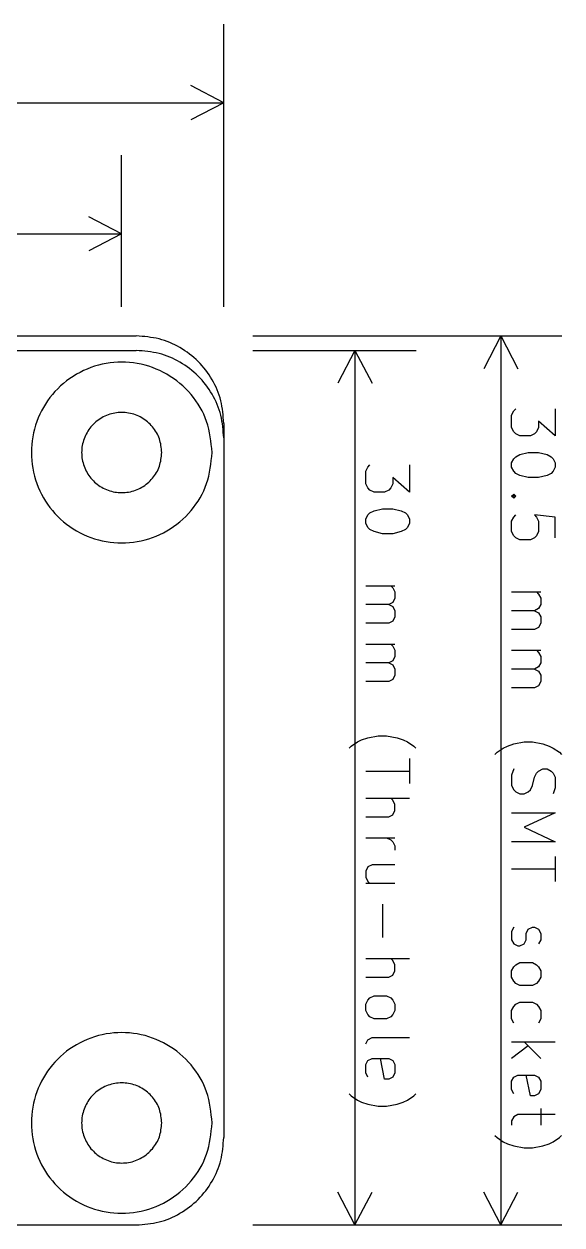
# Model space of a CAD drawing. Extents: x 1609 to 25880, y -15559 to -1657.
# Drawn here: x 20433 to 25880, y -13823 to -1657 of the extents above; entities that cross this region are included whole.
import ezdxf

# ---------------------------------------------------------------- set-up
doc = ezdxf.new("R2010")
doc.units = 0
doc.layers.get('0').update_dxf_attribs({"linetype": 'CONTINUOUS'})

msp = doc.modelspace()

# ---------------------------------------------------------------- linework, layer by layer
at = {"color": 7}
for points in [[(22455, -4521.732), (22455, -1657.482)], [(22455, -2454.732), (22122.75, -2281.482)], [(3262.5, -2454.732), (22455, -2454.732)], [(22455, -2454.732), (22122.75, -2627.982)], [(21421.5, -4521.732), (21421.5, -2986.482)], [(21421.5, -3783.732), (21089.25, -3610.482)], [(4296, -3783.732), (21421.5, -3783.732)], [(21421.5, -3783.732), (21089.25, -3956.232)], [(4148.25, -4817.232), (21569.25, -4817.232)], [(22750.5, -4817.232), (25880.25, -4817.232)], [(25260.75, -4817.232), (25087.5, -5149.482)], [(25260.75, -4817.232), (25260.75, -13822.482)], [(25260.75, -4817.232), (25433.25, -5149.482)], [(4148.25, -4964.232), (21569.25, -4964.232)], [(22750.5, -4964.232), (24404.25, -4964.232)], [(23784, -4964.232), (23610.75, -5297.232)], [(23784, -4964.232), (23784, -13822.482)], [(23784, -4964.232), (23957.25, -5297.232)], [(25812.75, -5555.232), (25812.75, -5828.982), (25644, -5681.232), (25644, -5744.982), (25623, -5786.982), (25602, -5807.982), (25560, -5828.982), (25454.25, -5828.982), (25412.25, -5807.982), (25391.25, -5786.982), (25370.25, -5744.982), (25370.25, -5618.232), (25391.25, -5576.232), (25412.25, -5555.232)], [(22455, -5702.982), (22455, -12936.732)], [(24336.75, -6124.482), (24336.75, -6398.982), (24168, -6251.232), (24168, -6314.232), (24147, -6356.232), (24126, -6377.982), (24083.25, -6398.982), (23978.25, -6398.982), (23936.25, -6377.982), (23914.5, -6356.232), (23893.5, -6314.232), (23893.5, -6187.482), (23914.5, -6145.482), (23936.25, -6124.482)], [(25412.25, -6440.982), (25391.25, -6461.982), (25370.25, -6440.982), (25391.25, -6419.982), (25412.25, -6440.982), (25370.25, -6440.982)], [(25812.75, -6862.482), (25812.75, -6651.732), (25602, -6630.732), (25623, -6651.732), (25644, -6693.732), (25644, -6799.482), (25623, -6841.482), (25602, -6862.482), (25560, -6883.482), (25454.25, -6883.482), (25412.25, -6862.482), (25391.25, -6841.482), (25370.25, -6799.482), (25370.25, -6693.732), (25391.25, -6651.732), (25412.25, -6630.732)], [(23893.5, -7347.732), (24189, -7347.732)], [(24147, -7347.732), (24168, -7368.732), (24189, -7410.732), (24189, -7474.482), (24168, -7516.482), (24126, -7537.482), (23893.5, -7537.482)], [(25370.25, -7410.732), (25665.75, -7410.732)], [(25623, -7410.732), (25644, -7432.482), (25665.75, -7474.482), (25665.75, -7537.482), (25644, -7579.482), (25602, -7601.232), (25370.25, -7601.232)], [(24126, -7537.482), (24168, -7558.482), (24189, -7601.232), (24189, -7664.232), (24168, -7706.232), (24126, -7727.232), (23893.5, -7727.232)], [(25602, -7601.232), (25644, -7622.232), (25665.75, -7664.232), (25665.75, -7727.232), (25644, -7769.982), (25602, -7790.982), (25370.25, -7790.982)], [(23893.5, -7937.982), (24189, -7937.982)], [(24147, -7937.982), (24168, -7959.732), (24189, -8001.732), (24189, -8064.732), (24168, -8106.732), (24126, -8128.482), (23893.5, -8128.482)], [(25370.25, -8001.732), (25665.75, -8001.732)], [(25623, -8001.732), (25644, -8022.732), (25665.75, -8064.732), (25665.75, -8128.482), (25644, -8170.482), (25602, -8191.482), (25370.25, -8191.482)], [(24126, -8128.482), (24168, -8149.482), (24189, -8191.482), (24189, -8254.482), (24168, -8297.232), (24126, -8318.232), (23893.5, -8318.232)], [(25602, -8191.482), (25644, -8212.482), (25665.75, -8254.482), (25665.75, -8318.232), (25644, -8360.232), (25602, -8381.232), (25370.25, -8381.232)], [(23724.75, -8993.232), (23745.75, -8971.482), (23809.5, -8929.482), (23851.5, -8908.482), (23914.5, -8887.482), (24020.25, -8866.482), (24105, -8866.482), (24210, -8887.482), (24273.75, -8908.482), (24315.75, -8929.482), (24378.75, -8971.482), (24399.75, -8993.232)], [(25201.5, -9056.232), (25222.5, -9035.232), (25285.5, -8993.232), (25328.25, -8971.482), (25391.25, -8950.482), (25497, -8929.482), (25581, -8929.482), (25686.75, -8950.482), (25749.75, -8971.482), (25791.75, -8993.232), (25855.5, -9035.232), (25876.5, -9056.232)], [(24336.75, -9098.232), (24336.75, -9351.732)], [(23893.5, -9224.982), (24336.75, -9224.982)], [(25391.25, -9203.982), (25370.25, -9266.982), (25370.25, -9372.732), (25391.25, -9414.732), (25412.25, -9435.732), (25454.25, -9456.732), (25497, -9456.732), (25539, -9435.732), (25560, -9414.732), (25581, -9372.732), (25602, -9287.982), (25623, -9245.982), (25644, -9224.982), (25686.75, -9203.982), (25728.75, -9203.982), (25770.75, -9224.982), (25791.75, -9245.982), (25812.75, -9287.982), (25812.75, -9393.732), (25791.75, -9456.732)], [(23893.5, -9498.732), (24336.75, -9498.732)], [(23893.5, -9689.232), (24126, -9689.232), (24168, -9667.482), (24189, -9625.482), (24189, -9562.482), (24168, -9520.482), (24147, -9498.732)], [(25370.25, -9646.482), (25812.75, -9646.482), (25497, -9794.232), (25812.75, -9941.982), (25370.25, -9941.982)], [(23893.5, -9899.982), (24189, -9899.982)], [(24105, -9899.982), (24147, -9920.982), (24168, -9941.982), (24189, -9983.982), (24189, -10026.732)], [(25812.75, -10089.732), (25812.75, -10342.482)], [(24189, -10173.732), (23957.25, -10173.732), (23914.5, -10194.732), (23893.5, -10237.482), (23893.5, -10300.482), (23914.5, -10342.482), (23936.25, -10363.482)], [(25370.25, -10216.482), (25812.75, -10216.482)], [(24189, -10363.482), (23893.5, -10363.482)], [(24062.25, -10574.982), (24062.25, -10912.482)], [(25391.25, -10806.732), (25370.25, -10848.732), (25370.25, -10933.482), (25391.25, -10975.482), (25433.25, -10996.482), (25454.25, -10996.482), (25497, -10975.482), (25518, -10933.482), (25518, -10869.732), (25539, -10827.732), (25581, -10806.732), (25602, -10806.732), (25644, -10827.732), (25665.75, -10869.732), (25665.75, -10933.482), (25644, -10975.482)], [(23893.5, -11123.232), (24336.75, -11123.232)], [(23893.5, -11312.982), (24126, -11312.982), (24168, -11291.982), (24189, -11249.982), (24189, -11186.232), (24168, -11144.232), (24147, -11123.232)], [(25391.25, -11777.232), (25370.25, -11734.482), (25370.25, -11650.482), (25391.25, -11608.482), (25412.25, -11587.482), (25454.25, -11565.732), (25581, -11565.732), (25623, -11587.482), (25644, -11608.482), (25665.75, -11650.482), (25665.75, -11734.482), (25644, -11777.232)], [(23893.5, -11987.982), (23914.5, -11945.982), (23957.25, -11924.232), (24336.75, -11924.232)], [(25370.25, -11966.982), (25812.75, -11966.982)], [(25539, -12008.982), (25370.25, -12135.732)], [(25665.75, -12135.732), (25497, -11966.982)], [(23914.5, -12325.482), (23893.5, -12283.482), (23893.5, -12198.732), (23914.5, -12156.732), (23957.25, -12135.732), (24126, -12135.732), (24168, -12156.732), (24189, -12198.732), (24189, -12283.482), (24168, -12325.482), (24126, -12346.482), (24083.25, -12346.482), (24041.25, -12135.732)], [(25391.25, -12494.232), (25370.25, -12451.482), (25370.25, -12367.482), (25391.25, -12325.482), (25433.25, -12304.482), (25602, -12304.482), (25644, -12325.482), (25665.75, -12367.482), (25665.75, -12451.482), (25644, -12494.232), (25602, -12515.232), (25560, -12515.232), (25518, -12304.482)], [(23724.75, -12494.232), (23745.75, -12515.232), (23809.5, -12557.232), (23851.5, -12578.232), (23914.5, -12599.232), (24020.25, -12620.232), (24105, -12620.232), (24210, -12599.232), (24273.75, -12578.232), (24315.75, -12557.232), (24378.75, -12515.232), (24399.75, -12494.232)], [(25665.75, -12641.982), (25665.75, -12810.732)], [(25812.75, -12704.982), (25433.25, -12704.982), (25391.25, -12725.982), (25370.25, -12767.982), (25370.25, -12810.732)], [(25201.5, -12915.732), (25222.5, -12936.732), (25285.5, -12979.482), (25328.25, -13000.482), (25391.25, -13021.482), (25497, -13042.482), (25581, -13042.482), (25686.75, -13021.482), (25749.75, -13000.482), (25791.75, -12979.482), (25855.5, -12936.732), (25876.5, -12915.732)], [(23784, -13822.482), (23610.75, -13490.232)], [(23784, -13822.482), (23957.25, -13490.232)], [(25260.75, -13822.482), (25087.5, -13490.232)], [(25260.75, -13822.482), (25433.25, -13490.232)], [(4148.25, -13822.482), (21569.25, -13822.482)], [(22750.5, -13822.482), (25880.25, -13822.482)], [(22750.5, -13822.482), (24404.25, -13822.482)]]:
    msp.add_lwpolyline(points, dxfattribs=at)
for points in [[(21828.2535, -5998.347)], [(21828.2535, -5998.347)], [(21828.25425, -5998.347)], [(22337.6025, -5998.347)], [(25812.75, -6103.482), (25812.75, -6145.482), (25791.75, -6187.482), (25770.75, -6209.232), (25728.75, -6230.232), (25644, -6251.232), (25539, -6251.232), (25454.25, -6230.232), (25412.25, -6209.232), (25391.25, -6187.482), (25370.25, -6145.482), (25370.25, -6103.482), (25391.25, -6061.482), (25412.25, -6040.482), (25454.25, -6018.732), (25539, -5997.732), (25644, -5997.732), (25728.75, -6018.732), (25770.75, -6040.482), (25791.75, -6061.482)], [(24336.75, -6672.732), (24336.75, -6714.732), (24315.75, -6757.482), (24294.75, -6778.482), (24252, -6799.482), (24168, -6820.482), (24062.25, -6820.482), (23978.25, -6799.482), (23936.25, -6778.482), (23914.5, -6757.482), (23893.5, -6714.732), (23893.5, -6672.732), (23914.5, -6630.732), (23936.25, -6609.732), (23978.25, -6588.732), (24062.25, -6567.732), (24168, -6567.732), (24252, -6588.732), (24294.75, -6609.732), (24315.75, -6630.732)], [(25370.25, -11249.982), (25391.25, -11207.232), (25412.25, -11186.232), (25454.25, -11165.232), (25581, -11165.232), (25623, -11186.232), (25644, -11207.232), (25665.75, -11249.982), (25665.75, -11312.982), (25644, -11354.982), (25623, -11375.982), (25581, -11396.982), (25454.25, -11396.982), (25412.25, -11375.982), (25391.25, -11354.982), (25370.25, -11312.982)], [(23893.5, -11587.482), (23914.5, -11544.732), (23936.25, -11523.732), (23978.25, -11502.732), (24105, -11502.732), (24147, -11523.732), (24168, -11544.732), (24189, -11587.482), (24189, -11650.482), (24168, -11692.482), (24147, -11713.482), (24105, -11734.482), (23978.25, -11734.482), (23936.25, -11713.482), (23914.5, -11692.482), (23893.5, -11650.482)], [(21828.2535, -12789.657)], [(21828.2535, -12789.657)], [(21828.25425, -12789.657)], [(22337.6025, -12789.657)]]:
    msp.add_lwpolyline(points, close=True, dxfattribs=at)
for points, knots in [([(22455.675, -5703.072), (22449.769873, -5625.550584), (22438.008488, -5471.14927), (22345.063124, -5255.14868), (22203.655941, -5069.266059), (22017.77332, -4927.858876), (21801.77273, -4834.913512), (21647.371416, -4823.152127), (21569.85, -4817.247)], [0, 0, 0, 0, 231.886734, 461.854522, 693.741255, 925.627989, 1155.595777, 1387.482511, 1387.482511, 1387.482511, 1387.482511]), ([(22455.675, -5850.7095), (22449.769873, -5773.188084), (22438.008488, -5618.78677), (22345.063124, -5402.78618), (22203.655941, -5216.903559), (22017.77332, -5075.496376), (21801.77273, -4982.551012), (21647.371416, -4970.789627), (21569.85, -4964.8845)], [0, 0, 0, 0, 231.886734, 461.854522, 693.741255, 925.627989, 1155.595777, 1387.482511, 1387.482511, 1387.482511, 1387.482511]), ([(22337.6025, -5998.347), (22326.665907, -6105.365105), (22304.94924, -6317.869719), (22136.463343, -6598.697839), (21889.771475, -6807.486181), (21584.290058, -6918.220559), (21260.139827, -6918.220559), (20955.086257, -6807.486181), (20706.686084, -6598.697839), (20544.547498, -6317.869719), (20487.936822, -5998.347), (20544.547498, -5678.824281), (20706.686084, -5397.996161), (20955.086257, -5189.207819), (21260.139827, -5078.473441), (21584.290058, -5078.473441), (21889.771475, -5189.207819), (22136.463343, -5397.996161), (22304.94924, -5678.824281), (22326.665907, -5891.328895), (22337.6025, -5998.347)], [0, 0, 0, 0, 319.425175, 634.278876, 953.704051, 1273.129226, 1587.982927, 1907.408102, 2226.833277, 2541.686977, 2861.112153, 3180.537328, 3495.391028, 3814.816203, 4134.241379, 4449.095079, 4768.520254, 5087.94543, 5402.79913, 5722.224305, 5722.224305, 5722.224305, 5722.224305]), ([(21828.25425, -5998.347), (21823.403328, -6045.81484), (21813.770909, -6140.07118), (21739.039054, -6264.632384), (21629.618971, -6357.240373), (21494.122806, -6406.356564), (21350.346095, -6406.356564), (21215.039701, -6357.240373), (21104.8619, -6264.632384), (21032.945392, -6140.07118), (21007.835749, -5998.347), (21032.945392, -5856.62282), (21104.8619, -5732.061616), (21215.039701, -5639.453627), (21350.346095, -5590.337436), (21494.122806, -5590.337436), (21629.618971, -5639.453627), (21739.039054, -5732.061616), (21813.770909, -5856.62282), (21823.403328, -5950.87916), (21828.25425, -5998.347)], [0, 0, 0, 0, 141.680914, 281.334152, 423.015066, 564.69598, 704.349217, 846.030131, 987.711045, 1127.364283, 1269.045197, 1410.726111, 1550.379349, 1692.060263, 1833.741177, 1973.394414, 2115.075328, 2256.756242, 2396.40948, 2538.090394, 2538.090394, 2538.090394, 2538.090394]), ([(21828.2535, -5998.347), (21823.402587, -6045.814752), (21813.770186, -6140.070918), (21739.038469, -6264.631892), (21629.618588, -6357.23971), (21494.122673, -6406.35581), (21350.346228, -6406.35581), (21215.040084, -6357.23971), (21104.862486, -6264.631892), (21032.946111, -6140.070918), (21007.836514, -5998.347), (21032.946111, -5856.623082), (21104.862486, -5732.062108), (21215.040084, -5639.45429), (21350.346228, -5590.33819), (21494.122673, -5590.33819), (21629.618588, -5639.45429), (21739.038469, -5732.062108), (21813.770186, -5856.623082), (21823.402587, -5950.879248), (21828.2535, -5998.347)], [0, 0, 0, 0, 141.680652, 281.333632, 423.014284, 564.694936, 704.347916, 846.028568, 987.709221, 1127.362201, 1269.042853, 1410.723505, 1550.376485, 1692.057137, 1833.737789, 1973.390769, 2115.071421, 2256.752073, 2396.405053, 2538.085705, 2538.085705, 2538.085705, 2538.085705]), ([(21828.2535, -5998.347), (21823.402587, -6045.814752), (21813.770186, -6140.070918), (21739.038469, -6264.631892), (21629.618588, -6357.23971), (21494.122673, -6406.35581), (21350.346228, -6406.35581), (21215.040084, -6357.23971), (21104.862486, -6264.631892), (21032.946111, -6140.070918), (21007.836514, -5998.347), (21032.946111, -5856.623082), (21104.862486, -5732.062108), (21215.040084, -5639.45429), (21350.346228, -5590.33819), (21494.122673, -5590.33819), (21629.618588, -5639.45429), (21739.038469, -5732.062108), (21813.770186, -5856.623082), (21823.402587, -5950.879248), (21828.2535, -5998.347)], [0, 0, 0, 0, 141.680652, 281.333632, 423.014284, 564.694936, 704.347916, 846.028568, 987.709221, 1127.362201, 1269.042853, 1410.723505, 1550.376485, 1692.057137, 1833.737789, 1973.390769, 2115.071421, 2256.752073, 2396.405053, 2538.085705, 2538.085705, 2538.085705, 2538.085705]), ([(22337.6025, -12789.657), (22326.665907, -12896.675105), (22304.94924, -13109.179719), (22136.463343, -13390.007839), (21889.771475, -13598.796181), (21584.290058, -13709.530559), (21260.139827, -13709.530559), (20955.086257, -13598.796181), (20706.686084, -13390.007839), (20544.547498, -13109.179719), (20487.936822, -12789.657), (20544.547498, -12470.134281), (20706.686084, -12189.306161), (20955.086257, -11980.517819), (21260.139827, -11869.783441), (21584.290058, -11869.783441), (21889.771475, -11980.517819), (22136.463343, -12189.306161), (22304.94924, -12470.134281), (22326.665907, -12682.638895), (22337.6025, -12789.657)], [0, 0, 0, 0, 319.425175, 634.278876, 953.704051, 1273.129226, 1587.982927, 1907.408102, 2226.833277, 2541.686977, 2861.112153, 3180.537328, 3495.391028, 3814.816203, 4134.241379, 4449.095079, 4768.520254, 5087.94543, 5402.79913, 5722.224305, 5722.224305, 5722.224305, 5722.224305]), ([(21828.25425, -12789.657), (21823.403328, -12837.12484), (21813.770909, -12931.38118), (21739.039054, -13055.942384), (21629.618971, -13148.550373), (21494.122806, -13197.666564), (21350.346095, -13197.666564), (21215.039701, -13148.550373), (21104.8619, -13055.942384), (21032.945392, -12931.38118), (21007.835749, -12789.657), (21032.945392, -12647.93282), (21104.8619, -12523.371616), (21215.039701, -12430.763627), (21350.346095, -12381.647436), (21494.122806, -12381.647436), (21629.618971, -12430.763627), (21739.039054, -12523.371616), (21813.770909, -12647.93282), (21823.403328, -12742.18916), (21828.25425, -12789.657)], [0, 0, 0, 0, 141.680914, 281.334152, 423.015066, 564.69598, 704.349217, 846.030131, 987.711045, 1127.364283, 1269.045197, 1410.726111, 1550.379349, 1692.060263, 1833.741177, 1973.394414, 2115.075328, 2256.756242, 2396.40948, 2538.090394, 2538.090394, 2538.090394, 2538.090394]), ([(21828.2535, -12789.657), (21823.402587, -12837.124752), (21813.770186, -12931.380918), (21739.038469, -13055.941892), (21629.618588, -13148.54971), (21494.122673, -13197.66581), (21350.346228, -13197.66581), (21215.040084, -13148.54971), (21104.862486, -13055.941892), (21032.946111, -12931.380918), (21007.836514, -12789.657), (21032.946111, -12647.933082), (21104.862486, -12523.372108), (21215.040084, -12430.76429), (21350.346228, -12381.64819), (21494.122673, -12381.64819), (21629.618588, -12430.76429), (21739.038469, -12523.372108), (21813.770186, -12647.933082), (21823.402587, -12742.189248), (21828.2535, -12789.657)], [0, 0, 0, 0, 141.680652, 281.333632, 423.014284, 564.694936, 704.347916, 846.028568, 987.709221, 1127.362201, 1269.042853, 1410.723505, 1550.376485, 1692.057137, 1833.737789, 1973.390769, 2115.071421, 2256.752073, 2396.405053, 2538.085705, 2538.085705, 2538.085705, 2538.085705]), ([(21828.2535, -12789.657), (21823.402587, -12837.124752), (21813.770186, -12931.380918), (21739.038469, -13055.941892), (21629.618588, -13148.54971), (21494.122673, -13197.66581), (21350.346228, -13197.66581), (21215.040084, -13148.54971), (21104.862486, -13055.941892), (21032.946111, -12931.380918), (21007.836514, -12789.657), (21032.946111, -12647.933082), (21104.862486, -12523.372108), (21215.040084, -12430.76429), (21350.346228, -12381.64819), (21494.122673, -12381.64819), (21629.618588, -12430.76429), (21739.038469, -12523.372108), (21813.770186, -12647.933082), (21823.402587, -12742.189248), (21828.2535, -12789.657)], [0, 0, 0, 0, 141.680652, 281.333632, 423.014284, 564.694936, 704.347916, 846.028568, 987.709221, 1127.362201, 1269.042853, 1410.723505, 1550.376485, 1692.057137, 1833.737789, 1973.390769, 2115.071421, 2256.752073, 2396.405053, 2538.085705, 2538.085705, 2538.085705, 2538.085705]), ([(21569.85, -13823.157), (21647.371416, -13817.251873), (21801.77273, -13805.490488), (22017.77332, -13712.545124), (22203.655941, -13571.137941), (22345.063124, -13385.25532), (22438.008488, -13169.25473), (22449.769873, -13014.853416), (22455.675, -12937.332)], [0, 0, 0, 0, 231.886734, 461.854522, 693.741255, 925.627989, 1155.595777, 1387.482511, 1387.482511, 1387.482511, 1387.482511])]:
    msp.add_open_spline(points, degree=3, knots=knots, dxfattribs=at)

doc.saveas('drawing.dxf')
